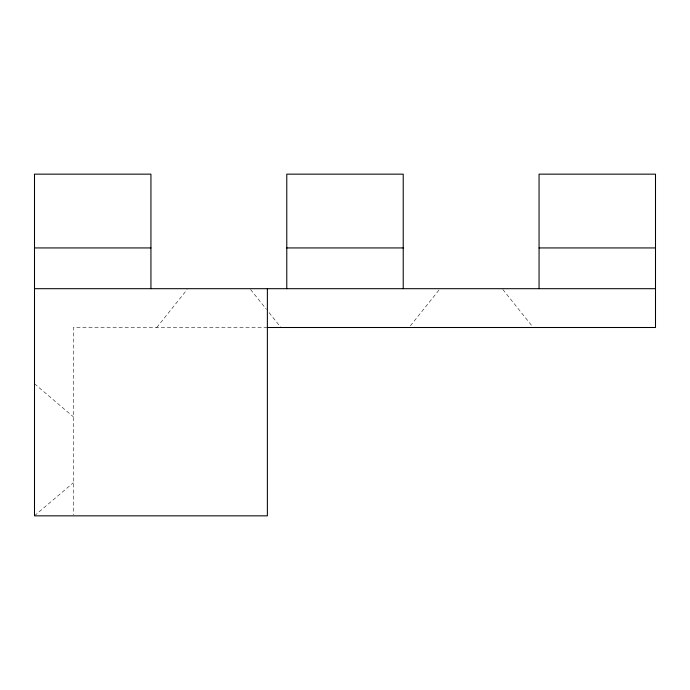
<?xml version="1.0" encoding="UTF-8"?>
<svg xmlns="http://www.w3.org/2000/svg" width="690" height="690" viewBox="0 0 690 690"><rect width="100%" height="100%" fill="white"/><g stroke="black" fill="none" stroke-linecap="round" stroke-linejoin="round"><path stroke-width="0.52" stroke-dasharray="3.45 2.59" d="M156.759 327.5L187.145 289.515M410.36 325.844L439.427 289.515M34.5 515.741L73.312 482.75M267.375 327.5L73.312 327.5L73.312 514.766M34.5 383.778L73.312 416.769M502.855 289.515L533.241 327.5M250.573 289.515L266.426 309.336M269.065 312.63L280.959 327.5"/><path stroke-width="1.03" d="M34.5 247.934L150.938 247.934M286.781 247.934L403.219 247.934M539.062 247.934L655.5 247.934M34.5 288.687L655.5 288.687M267.375 327.5L655.5 327.5L655.5 174.156L539.062 174.156L539.062 288.687M403.219 288.687L403.219 174.156L286.781 174.156L286.781 288.687M267.375 288.687L267.375 515.844L34.5 515.844L34.5 174.156L150.938 174.156L150.938 288.687"/></g></svg>
